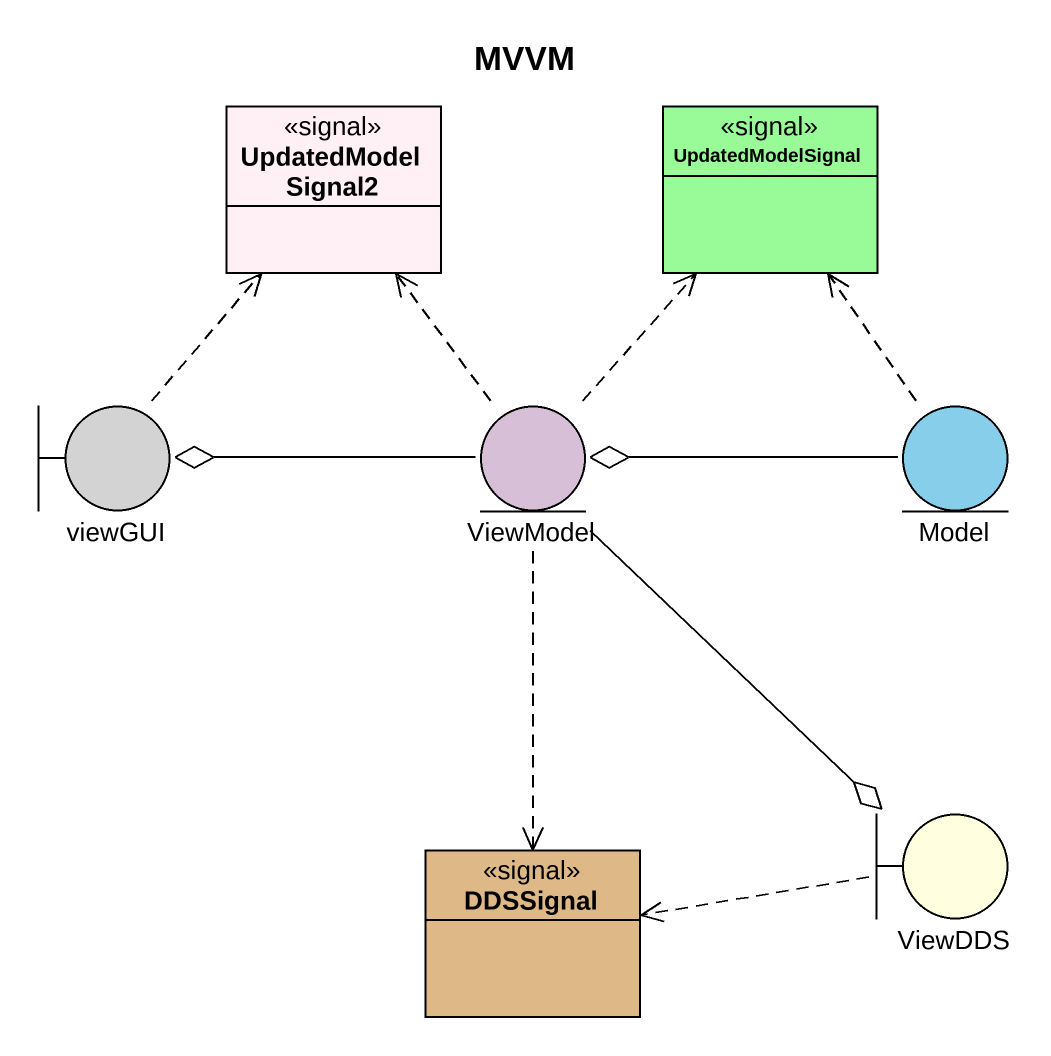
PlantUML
@startuml
title MVVM
allowmixing
hide circle
hide empty members
class UpdatedModelSignal2 <<signal>> #FFF0F5
class UpdatedModelSignal <<signal>> #98FB98
boundary viewGUI #D3D3D3
entity ViewModel #D8BFD8
entity Model #87CEEB
class DDSSignal <<signal>> #DEB887
boundary ViewDDS #FFFFE0
viewGUI .up.> UpdatedModelSignal2
ViewModel .up.> UpdatedModelSignal2
ViewModel .up.> UpdatedModelSignal
ViewModel -left-o viewGUI
ViewModel ..> DDSSignal
ViewModel --o ViewDDS
Model .up.> UpdatedModelSignal
Model -left-o ViewModel
ViewDDS .left.> DDSSignal
@enduml
